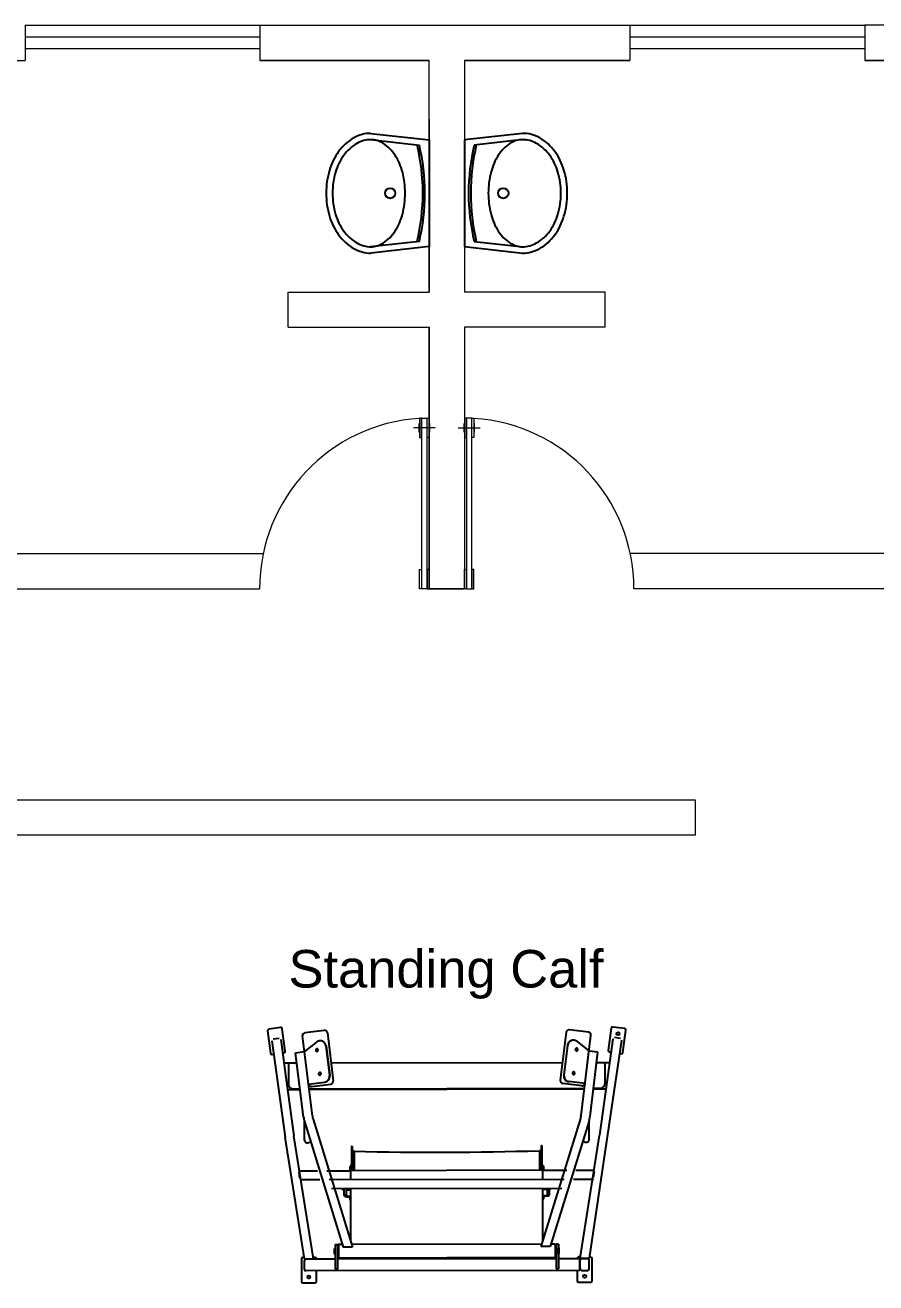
# Model space of a CAD drawing. Header units: millimetres. Extents: x 217.8 to 250.3, y 155.3 to 171.1.
# Drawn here: x 229.97 to 233.59, y 165.75 to 171.1 of the extents above; entities that cross this region are included whole.
import ezdxf

# ---------------------------------------------------------------- set-up
doc = ezdxf.new("R2010")
doc.units = ezdxf.units.MM
doc.layers.add('ARREDI_attrezzature', color=175, linetype='Continuous')
doc.layers.add('SANITARI', color=175, linetype='Continuous')
for name, color, linetype, lineweight in [('MURATURA_sezioni', 5, 'Continuous', 18), ('PORTE_infissi', 252, 'Continuous', 5), ('PROIEZIONI_finissime', 251, 'Continuous', 0), ('TESTO', 253, 'Continuous', 25), ('VETRATE', 171, 'Continuous', 9)]:
    doc.layers.add(name, color=color, linetype=linetype, lineweight=lineweight)
doc.styles.get("Standard").update_dxf_attribs({"font": 'ARIAL.TTF'})

msp = doc.modelspace()

# ---------------------------------------------------------------- linework, layer by layer
at = {"layer": 'ARREDI_attrezzature'}
for p, q in [((231.0594, 166.8354), (231.0091, 166.8285)), ((232.5249, 166.831), (232.4746, 166.8378)), ((231.0037, 166.8214), (231.0166, 166.727)), ((231.0273, 166.7872), (231.053, 166.7907)), ((231.06, 166.7845), (231.0821, 166.6226)), ((231.0795, 166.7356), (231.0666, 166.83)), ((231.1947, 166.4592), (231.1529, 166.7999)), ((231.1639, 166.814), (231.2444, 166.8239)), ((231.2585, 166.8128), (231.2836, 166.6086)), ((232.2755, 166.8153), (232.2504, 166.6111)), ((232.37, 166.8165), (232.2896, 166.8263)), ((232.3009, 166.7814), (232.297, 166.7803)), ((232.3019, 166.7814), (232.298, 166.7803)), ((232.3093, 166.7817), (232.3009, 166.7814)), ((232.3065, 166.7818), (232.3019, 166.7814)), ((232.3103, 166.7816), (232.3065, 166.7818)), ((232.3142, 166.7806), (232.3103, 166.7816)), ((232.3221, 166.7764), (232.3142, 166.7806)), ((232.3393, 166.4617), (232.3811, 166.8023)), ((232.5118, 166.782), (232.3735, 165.8533)), ((232.474, 166.787), (232.418, 166.3768)), ((232.4674, 166.8324), (232.4545, 166.738)), ((232.5067, 166.7896), (232.481, 166.7931)), ((232.5174, 166.7294), (232.5303, 166.8238)), ((231.0222, 166.7794), (231.0783, 166.3692)), ((231.0677, 166.7276), (231.074, 166.7284)), ((231.1233, 166.7285), (231.1607, 166.7331)), ((231.1569, 166.4546), (231.1233, 166.7285)), ((231.2119, 166.774), (231.1607, 166.7331)), ((231.1615, 166.7332), (231.1607, 166.7331)), ((231.2086, 166.7396), (231.2079, 166.7395)), ((231.2088, 166.7411), (231.2086, 166.7394)), ((231.2086, 166.7394), (231.2087, 166.7389)), ((231.2087, 166.7389), (231.2102, 166.7357)), ((231.2098, 166.743), (231.2088, 166.7411)), ((231.2111, 166.7442), (231.2098, 166.743)), ((231.2102, 166.7357), (231.2117, 166.7346)), ((231.2127, 166.7449), (231.2111, 166.7442)), ((231.2117, 166.7346), (231.2134, 166.734)), ((231.213, 166.7748), (231.2119, 166.774)), ((231.2148, 166.7451), (231.2127, 166.7449)), ((231.2164, 166.7768), (231.213, 166.7748)), ((231.2141, 166.7451), (231.2133, 166.745)), ((231.2133, 166.7395), (231.2133, 166.7395)), ((231.2141, 166.734), (231.2133, 166.7339)), ((231.2134, 166.734), (231.2156, 166.7342)), ((231.2166, 166.7445), (231.2148, 166.7451)), ((231.2156, 166.7342), (231.2172, 166.7349)), ((231.2201, 166.7783), (231.2164, 166.7768)), ((231.2181, 166.7434), (231.2166, 166.7445)), ((231.2172, 166.7349), (231.2185, 166.7362)), ((231.2196, 166.7402), (231.2181, 166.7434)), ((231.2185, 166.7362), (231.2194, 166.738)), ((231.2196, 166.7395), (231.2188, 166.7395)), ((231.2194, 166.738), (231.2196, 166.7397)), ((231.2196, 166.7402), (231.2196, 166.7402)), ((231.2196, 166.7397), (231.2196, 166.7402)), ((231.2244, 166.7792), (231.2201, 166.7783)), ((231.2288, 166.7793), (231.2244, 166.7792)), ((231.226, 166.7794), (231.2247, 166.7792)), ((231.2298, 166.7794), (231.226, 166.7794)), ((231.2327, 166.7788), (231.2288, 166.7793)), ((231.2334, 166.7789), (231.2298, 166.7794)), ((231.2371, 166.7774), (231.2327, 166.7788)), ((231.2372, 166.7778), (231.2334, 166.7789)), ((231.2405, 166.7756), (231.2371, 166.7774)), ((231.2405, 166.7762), (231.2372, 166.7778)), ((231.2443, 166.7735), (231.2405, 166.7762)), ((231.2439, 166.7731), (231.2405, 166.7756)), ((231.247, 166.7698), (231.2439, 166.7731)), ((231.247, 166.7707), (231.2443, 166.7735)), ((231.2496, 166.7672), (231.247, 166.7707)), ((231.2489, 166.7669), (231.247, 166.7698)), ((231.2505, 166.7638), (231.2489, 166.7669)), ((231.2512, 166.7641), (231.2496, 166.7672)), ((231.2523, 166.757), (231.2505, 166.7638)), ((231.253, 166.7571), (231.2512, 166.7641)), ((231.2523, 166.757), (231.2677, 166.631)), ((231.253, 166.7571), (231.2685, 166.6311)), ((232.2809, 166.7596), (232.2655, 166.6335)), ((232.2817, 166.7595), (232.2663, 166.6334)), ((232.2815, 166.7624), (232.2809, 166.7596)), ((232.2827, 166.7663), (232.2815, 166.7624)), ((232.2822, 166.7623), (232.2817, 166.7595)), ((232.2835, 166.7662), (232.2822, 166.7623)), ((232.2844, 166.7697), (232.2827, 166.7663)), ((232.2853, 166.7697), (232.2835, 166.7662)), ((232.2869, 166.7731), (232.2844, 166.7697)), ((232.2877, 166.7731), (232.2853, 166.7697)), ((232.2898, 166.776), (232.2869, 166.7731)), ((232.2906, 166.776), (232.2877, 166.7731)), ((232.2929, 166.7782), (232.2898, 166.776)), ((232.2938, 166.7782), (232.2906, 166.776)), ((232.297, 166.7803), (232.2929, 166.7782)), ((232.298, 166.7803), (232.2938, 166.7782)), ((232.3145, 166.7432), (232.3144, 166.7427)), ((232.3144, 166.7427), (232.3151, 166.7392)), ((232.3144, 166.742), (232.3152, 166.7419)), ((232.3151, 166.7448), (232.3145, 166.7432)), ((232.3165, 166.7464), (232.3151, 166.7448)), ((232.3151, 166.7392), (232.3163, 166.7378)), ((232.3163, 166.7378), (232.3179, 166.7368)), ((232.318, 166.7472), (232.3165, 166.7464)), ((232.3179, 166.7368), (232.32, 166.7365)), ((232.3198, 166.7476), (232.318, 166.7472)), ((232.3219, 166.7472), (232.3198, 166.7476)), ((232.3199, 166.7476), (232.3207, 166.7475)), ((232.3199, 166.7364), (232.3206, 166.7364)), ((232.32, 166.7365), (232.3217, 166.7368)), ((232.3207, 166.7419), (232.3207, 166.7419)), ((232.3217, 166.7368), (232.3233, 166.7377)), ((232.3234, 166.7462), (232.3219, 166.7472)), ((232.3221, 166.7764), (232.3733, 166.7355)), ((232.3233, 166.7377), (232.3246, 166.7393)), ((232.3246, 166.7448), (232.3234, 166.7462)), ((232.3253, 166.7413), (232.3246, 166.7448)), ((232.3246, 166.7393), (232.3252, 166.7409)), ((232.3252, 166.7409), (232.3253, 166.7413)), ((232.3253, 166.7413), (232.3253, 166.7413)), ((232.3254, 166.742), (232.3261, 166.7419)), ((232.4107, 166.7309), (232.3729, 166.7356)), ((232.3771, 166.457), (232.4107, 166.7309)), ((232.4599, 166.7309), (232.4662, 166.73)), ((231.0237, 166.7215), (231.03, 166.7224)), ((231.0736, 166.685), (231.1286, 166.685)), ((231.0933, 166.685), (231.0933, 166.5938)), ((231.2742, 166.685), (232.2598, 166.6874)), ((232.4054, 166.6874), (232.4604, 166.6874)), ((232.4407, 166.6874), (232.4407, 166.5963)), ((232.504, 166.7249), (232.5103, 166.724)), ((231.0821, 166.6226), (231.116, 166.3745)), ((231.221, 166.6387), (231.2202, 166.6386)), ((231.2212, 166.6402), (231.221, 166.6385)), ((231.221, 166.6385), (231.2211, 166.638)), ((231.2211, 166.638), (231.2225, 166.6349)), ((231.2221, 166.6421), (231.2212, 166.6402)), ((231.2234, 166.6433), (231.2221, 166.6421)), ((231.2225, 166.6349), (231.2241, 166.6337)), ((231.225, 166.6441), (231.2234, 166.6433)), ((231.2241, 166.6337), (231.2258, 166.6332)), ((231.2272, 166.6442), (231.225, 166.6441)), ((231.2265, 166.6443), (231.2257, 166.6442)), ((231.2257, 166.6386), (231.2257, 166.6386)), ((231.2265, 166.6332), (231.2257, 166.6331)), ((231.2258, 166.6332), (231.228, 166.6334)), ((231.2289, 166.6437), (231.2272, 166.6442)), ((231.228, 166.6334), (231.2296, 166.6341)), ((231.2305, 166.6426), (231.2289, 166.6437)), ((231.2296, 166.6341), (231.2308, 166.6353)), ((231.2319, 166.6394), (231.2305, 166.6426)), ((231.2308, 166.6353), (231.2318, 166.6372)), ((231.232, 166.6387), (231.2312, 166.6386)), ((231.2318, 166.6372), (231.232, 166.6389)), ((231.2319, 166.6394), (231.2319, 166.6394)), ((231.232, 166.6389), (231.2319, 166.6394)), ((231.2653, 166.6166), (231.2668, 166.6204)), ((231.2661, 166.6167), (231.2676, 166.6205)), ((231.2668, 166.6204), (231.2676, 166.6241)), ((231.2676, 166.6241), (231.2679, 166.6282)), ((231.2676, 166.6205), (231.2684, 166.6242)), ((231.2679, 166.6282), (231.2677, 166.631)), ((231.2684, 166.6242), (231.2687, 166.6283)), ((231.2687, 166.6283), (231.2685, 166.6311)), ((232.2655, 166.6335), (232.2656, 166.6264)), ((232.2656, 166.6264), (232.2663, 166.6231)), ((232.2663, 166.6334), (232.2664, 166.6263)), ((232.2663, 166.6231), (232.2679, 166.619)), ((232.2664, 166.6263), (232.2671, 166.623)), ((232.2671, 166.623), (232.2687, 166.6189)), ((232.302, 166.6412), (232.3028, 166.6411)), ((232.3027, 166.6439), (232.3021, 166.6423)), ((232.3021, 166.6423), (232.3021, 166.6418)), ((232.3021, 166.6418), (232.3027, 166.6384)), ((232.3041, 166.6455), (232.3027, 166.6439)), ((232.3027, 166.6384), (232.3039, 166.6369)), ((232.3039, 166.6369), (232.3055, 166.636)), ((232.3056, 166.6464), (232.3041, 166.6455)), ((232.3055, 166.636), (232.3076, 166.6356)), ((232.3074, 166.6467), (232.3056, 166.6464)), ((232.3095, 166.6463), (232.3074, 166.6467)), ((232.3075, 166.6467), (232.3083, 166.6466)), ((232.3075, 166.6356), (232.3083, 166.6355)), ((232.3076, 166.6356), (232.3093, 166.6359)), ((232.3083, 166.6411), (232.3083, 166.6411)), ((232.3093, 166.6359), (232.3109, 166.6368)), ((232.3111, 166.6454), (232.3095, 166.6463)), ((232.3109, 166.6368), (232.3122, 166.6384)), ((232.3123, 166.6439), (232.3111, 166.6454)), ((232.3122, 166.6384), (232.3128, 166.64)), ((232.3129, 166.6405), (232.3123, 166.6439)), ((232.3128, 166.64), (232.3129, 166.6405)), ((232.3129, 166.6405), (232.3129, 166.6405)), ((232.313, 166.6412), (232.3138, 166.6411)), ((231.0898, 166.5716), (231.1425, 166.5716)), ((231.1124, 166.5748), (231.1421, 166.5748)), ((231.1781, 166.5944), (231.2468, 166.6028)), ((231.1805, 166.5748), (232.3535, 166.5772)), ((231.1809, 166.5716), (232.3531, 166.574)), ((231.1921, 166.5846), (231.2727, 166.5945)), ((231.246, 166.6027), (231.2539, 166.6051)), ((231.2468, 166.6028), (231.2547, 166.6052)), ((231.2539, 166.6051), (231.2574, 166.6072)), ((231.2547, 166.6052), (231.2581, 166.6072)), ((231.2574, 166.6072), (231.2608, 166.6102)), ((231.2581, 166.6072), (231.2616, 166.6103)), ((231.2608, 166.6102), (231.2632, 166.6131)), ((231.2616, 166.6103), (231.264, 166.6132)), ((231.2632, 166.6131), (231.2653, 166.6166)), ((231.264, 166.6132), (231.2661, 166.6167)), ((231.2727, 166.5945), (231.2784, 166.5967)), ((231.2784, 166.5967), (231.2806, 166.5987)), ((231.2806, 166.5987), (231.2823, 166.6013)), ((231.2823, 166.6013), (231.2833, 166.6039)), ((231.2833, 166.6039), (231.2837, 166.6067)), ((231.2837, 166.6067), (231.2836, 166.6086)), ((232.3419, 166.587), (232.2614, 166.5969)), ((232.2679, 166.619), (232.2699, 166.6157)), ((232.2687, 166.6189), (232.2707, 166.6156)), ((232.2699, 166.6157), (232.2729, 166.6122)), ((232.2707, 166.6156), (232.2736, 166.6121)), ((232.2729, 166.6122), (232.2757, 166.6098)), ((232.2736, 166.6121), (232.2764, 166.6097)), ((232.2757, 166.6098), (232.279, 166.6078)), ((232.2764, 166.6097), (232.2797, 166.6077)), ((232.279, 166.6078), (232.2823, 166.6064)), ((232.2797, 166.6077), (232.2831, 166.6063)), ((232.2823, 166.6064), (232.286, 166.6055)), ((232.2831, 166.6063), (232.2867, 166.6054)), ((232.286, 166.6055), (232.2872, 166.6053)), ((232.2867, 166.6054), (232.288, 166.6052)), ((232.3559, 166.5968), (232.2872, 166.6053)), ((232.3915, 166.574), (232.4449, 166.574)), ((232.3918, 166.5772), (232.4216, 166.5772)), ((231.1606, 166.4354), (231.3263, 165.901)), ((231.161, 166.3556), (231.161, 166.4338)), ((231.1974, 166.4453), (231.3657, 165.901)), ((232.3366, 166.4477), (232.1683, 165.9034)), ((232.3734, 166.4379), (232.2077, 165.9034)), ((232.3731, 166.3583), (232.3731, 166.4368)), ((231.1605, 165.8508), (231.0783, 166.369)), ((231.199, 165.8508), (231.1161, 166.374)), ((231.161, 166.357), (231.1608, 166.3552)), ((231.1608, 166.3552), (231.1621, 166.3506)), ((232.335, 165.8533), (232.4179, 166.3765)), ((232.3699, 166.3506), (232.3714, 166.3524)), ((232.3714, 166.3524), (232.3724, 166.3542)), ((232.3724, 166.3542), (232.373, 166.3562)), ((232.373, 166.3562), (232.3731, 166.3576)), ((232.3731, 166.3576), (232.3731, 166.3576)), ((231.1621, 166.3506), (231.1637, 166.3486)), ((231.1637, 166.3486), (231.1657, 166.3469)), ((231.1657, 166.3469), (231.168, 166.3458)), ((231.168, 166.3458), (231.1711, 166.345)), ((231.1711, 166.345), (231.1747, 166.3448)), ((231.1747, 166.3448), (231.1782, 166.3455)), ((231.1782, 166.3455), (231.181, 166.3467)), ((231.181, 166.3467), (231.1832, 166.3484)), ((231.1832, 166.3484), (231.1838, 166.349)), ((231.3617, 166.3306), (231.3617, 166.2271)), ((231.3617, 166.3306), (231.3648, 166.3306)), ((231.3648, 166.3306), (231.3648, 166.2271)), ((231.3723, 166.3087), (231.3648, 166.3087)), ((231.3723, 166.3087), (231.3723, 166.2271)), ((232.1617, 166.3111), (232.1617, 166.2295)), ((232.1692, 166.3111), (232.1617, 166.3111)), ((232.1692, 166.333), (232.1692, 166.2295)), ((232.1692, 166.333), (232.1722, 166.333)), ((232.1722, 166.333), (232.1722, 166.2295)), ((232.3502, 166.3515), (232.3551, 166.3482)), ((232.3551, 166.3482), (232.358, 166.3474)), ((232.358, 166.3474), (232.3617, 166.3473)), ((232.3617, 166.3473), (232.3648, 166.3478)), ((232.3648, 166.3478), (232.3679, 166.3492)), ((232.3679, 166.3492), (232.3699, 166.3506)), ((231.3602, 166.2506), (231.3617, 166.2506)), ((231.3602, 166.226), (231.3602, 166.2506)), ((232.1722, 166.253), (232.1738, 166.253)), ((232.1738, 166.2285), (232.1738, 166.253)), ((232.1745, 166.2451), (232.1738, 166.2451)), ((232.1745, 166.2451), (232.1745, 166.2467)), ((232.1793, 166.2467), (232.1745, 166.2467)), ((232.1745, 166.2292), (232.1745, 166.2451)), ((232.1793, 166.2467), (232.1793, 166.2276)), ((231.137, 166.226), (231.137, 166.226)), ((231.137, 166.226), (231.2167, 166.226)), ((231.1374, 166.223), (231.1375, 166.223)), ((231.1379, 166.2199), (231.1379, 166.2199)), ((231.1414, 166.194), (231.1379, 166.2199)), ((231.1414, 166.194), (231.1414, 166.194)), ((231.2562, 166.226), (231.3547, 166.226)), ((231.3547, 166.2442), (231.3595, 166.2442)), ((231.3547, 166.2442), (231.3547, 166.2252)), ((231.3547, 166.2252), (231.3595, 166.2252)), ((231.3584, 166.1879), (231.3584, 166.2252)), ((231.3595, 166.2426), (231.3595, 166.2442)), ((231.3595, 166.2268), (231.3595, 166.2426)), ((231.3595, 166.2426), (231.3602, 166.2426)), ((231.3595, 166.2268), (231.3595, 166.2252)), ((231.3595, 166.226), (231.3602, 166.226)), ((231.3602, 166.2271), (232.1738, 166.2295)), ((231.3696, 166.2347), (231.3696, 166.2347)), ((231.3696, 166.2347), (231.3696, 166.2347)), ((232.1738, 166.2285), (232.1745, 166.2285)), ((232.1745, 166.2292), (232.1745, 166.2276)), ((232.1793, 166.2276), (232.1745, 166.2276)), ((232.1756, 166.1904), (232.1756, 166.2276)), ((232.1793, 166.2285), (232.2778, 166.2285)), ((232.3173, 166.2285), (232.3969, 166.2285)), ((232.3926, 166.1965), (232.3961, 166.2224)), ((231.1418, 166.191), (231.1418, 166.191)), ((231.1422, 166.1879), (231.1423, 166.1879)), ((231.1423, 166.1879), (231.2269, 166.1879)), ((231.2664, 166.1879), (232.2676, 166.1904)), ((231.2766, 166.1498), (232.2574, 166.1523)), ((231.3235, 166.1459), (231.3235, 166.1498)), ((231.325, 166.1444), (231.3235, 166.1459)), ((231.325, 166.1444), (231.325, 166.1498)), ((231.325, 166.1444), (231.3299, 166.1444)), ((231.3299, 166.12), (231.3299, 166.1498)), ((231.3394, 166.12), (231.3394, 166.1498)), ((231.3394, 166.1444), (231.3584, 166.1444)), ((231.3584, 165.9281), (231.3584, 166.1498)), ((232.1756, 165.9306), (232.1756, 166.1523)), ((232.1756, 166.1468), (232.1946, 166.1468)), ((232.1946, 166.1523), (232.1946, 166.1225)), ((232.2041, 166.1225), (232.2041, 166.1523)), ((232.2041, 166.1468), (232.209, 166.1468)), ((232.209, 166.1523), (232.209, 166.1468)), ((232.2105, 166.1483), (232.209, 166.1468)), ((232.2105, 166.1523), (232.2105, 166.1483)), ((232.307, 166.1904), (232.3917, 166.1904)), ((231.3299, 166.12), (231.3312, 166.1182)), ((231.3394, 166.12), (231.3299, 166.12)), ((231.3312, 166.1182), (231.3327, 166.1174)), ((231.3327, 166.1174), (231.3345, 166.1168)), ((231.3345, 166.1168), (231.3371, 166.1162)), ((231.3371, 166.1162), (231.3403, 166.1156)), ((231.3394, 166.12), (231.3406, 166.1188)), ((231.3403, 166.1156), (231.345, 166.1152)), ((231.3406, 166.1188), (231.3424, 166.1182)), ((231.3424, 166.1182), (231.3447, 166.1178)), ((231.3447, 166.1178), (231.3489, 166.1176)), ((231.345, 166.1152), (231.3489, 166.1151)), ((231.3489, 166.1176), (231.3584, 166.1176)), ((231.3584, 166.1151), (231.3489, 166.1151)), ((231.3553, 166.1035), (231.3553, 166.1151)), ((232.1756, 166.12), (232.1851, 166.12)), ((232.1851, 166.1176), (232.1756, 166.1176)), ((232.1787, 166.1176), (232.1787, 166.106)), ((232.1851, 166.12), (232.1919, 166.1208)), ((232.1851, 166.1176), (232.1952, 166.1183)), ((232.1919, 166.1208), (232.1935, 166.1213)), ((232.1935, 166.1213), (232.1943, 166.1219)), ((232.1943, 166.1219), (232.1946, 166.1225)), ((232.1946, 166.1225), (232.2041, 166.1225)), ((232.1952, 166.1183), (232.1986, 166.119)), ((232.1986, 166.119), (232.2007, 166.1197)), ((232.2007, 166.1197), (232.2023, 166.1204)), ((232.2023, 166.1204), (232.2034, 166.1211)), ((232.2034, 166.1211), (232.204, 166.1219)), ((232.204, 166.1219), (232.2041, 166.1225)), ((231.289, 165.8945), (231.2885, 165.894)), ((231.2885, 165.8716), (231.2885, 165.894)), ((231.289, 165.8881), (231.2885, 165.8876)), ((231.291, 165.886), (231.2885, 165.886)), ((231.291, 165.8796), (231.2885, 165.8796)), ((231.289, 165.8711), (231.2885, 165.8716)), ((231.289, 165.8711), (231.289, 165.8945)), ((231.2901, 165.8945), (231.289, 165.8945)), ((231.2901, 165.8881), (231.289, 165.8881)), ((231.2901, 165.8711), (231.289, 165.8711)), ((231.2901, 165.8945), (231.2901, 165.8711)), ((231.2902, 165.8716), (231.2902, 165.894)), ((231.2909, 165.894), (231.2902, 165.894)), ((231.2909, 165.8876), (231.2902, 165.8876)), ((231.2909, 165.8716), (231.2902, 165.8716)), ((231.2909, 165.8716), (231.2909, 165.894)), ((231.2911, 165.8945), (231.2911, 165.8711)), ((231.2918, 165.9114), (231.3013, 165.9114)), ((231.2918, 165.9114), (231.2918, 165.8064)), ((231.3013, 165.9114), (231.3013, 165.8064)), ((231.3013, 165.8945), (231.3045, 165.8945)), ((231.3013, 165.8711), (231.3045, 165.8711)), ((231.306, 165.9114), (231.3045, 165.9099)), ((231.3045, 165.9099), (231.3045, 165.8558)), ((231.306, 165.9114), (231.306, 165.8542)), ((231.3235, 165.9114), (231.306, 165.9114)), ((231.3657, 165.901), (231.3263, 165.901)), ((232.1711, 165.9138), (231.3629, 165.9114)), ((232.2077, 165.9034), (232.1683, 165.9034)), ((232.228, 165.9138), (232.2105, 165.9138)), ((232.228, 165.9138), (232.228, 165.8567)), ((232.228, 165.9138), (232.2295, 165.9123)), ((232.2295, 165.9123), (232.2295, 165.8582)), ((232.2295, 165.8969), (232.2327, 165.8969)), ((232.2295, 165.8736), (232.2327, 165.8736)), ((232.2422, 165.9138), (232.2327, 165.9138)), ((232.2327, 165.9138), (232.2327, 165.8088)), ((232.2422, 165.9138), (232.2422, 165.8088)), ((232.2429, 165.8969), (232.2429, 165.8736)), ((232.2429, 165.8884), (232.243, 165.8884)), ((232.2429, 165.8821), (232.243, 165.8821)), ((232.243, 165.8884), (232.2455, 165.8884)), ((232.243, 165.8821), (232.2455, 165.8821)), ((232.2431, 165.8741), (232.2431, 165.8964)), ((232.2431, 165.8964), (232.2438, 165.8964)), ((232.2431, 165.8901), (232.2438, 165.8901)), ((232.2431, 165.8804), (232.2438, 165.8804)), ((232.2431, 165.8741), (232.2438, 165.8741)), ((232.2438, 165.8741), (232.2438, 165.8964)), ((232.2439, 165.8969), (232.2449, 165.8969)), ((232.2439, 165.8969), (232.2439, 165.8736)), ((232.2439, 165.8906), (232.2449, 165.8906)), ((232.2439, 165.8799), (232.2449, 165.8799)), ((232.2439, 165.8736), (232.2449, 165.8736)), ((232.2449, 165.8736), (232.2449, 165.8969)), ((232.2449, 165.8969), (232.2454, 165.8964)), ((232.2449, 165.8906), (232.2454, 165.8901)), ((232.2449, 165.8799), (232.2454, 165.8804)), ((232.2449, 165.8736), (232.2454, 165.8741)), ((232.2454, 165.8741), (232.2454, 165.8964)), ((231.1481, 165.8501), (231.1481, 165.7548)), ((231.1598, 165.8564), (231.1545, 165.8564)), ((231.1605, 165.8508), (231.199, 165.8508)), ((231.1608, 165.8054), (231.1608, 165.844)), ((231.1669, 165.8501), (231.2918, 165.8501)), ((231.2053, 165.8564), (231.1982, 165.8564)), ((231.3013, 165.8501), (232.2327, 165.8525)), ((231.306, 165.8542), (231.3045, 165.8558)), ((232.228, 165.8567), (231.306, 165.8542)), ((232.228, 165.8567), (232.2295, 165.8582)), ((232.2422, 165.8525), (232.3343, 165.8525)), ((232.3358, 165.8589), (232.3287, 165.8589)), ((232.3343, 165.8017), (232.3343, 165.8525)), ((232.335, 165.8533), (232.3735, 165.8533)), ((232.3351, 165.8078), (232.3351, 165.8464)), ((232.3412, 165.8525), (232.3671, 165.8525)), ((232.3732, 165.8078), (232.3732, 165.8464)), ((232.3795, 165.8589), (232.3742, 165.8589)), ((232.3859, 165.7573), (232.3859, 165.8525)), ((232.3343, 165.8017), (231.1669, 165.7993)), ((231.2116, 165.7548), (231.2116, 165.7993)), ((231.3013, 165.8064), (231.2918, 165.8064)), ((232.2422, 165.8088), (232.2327, 165.8088)), ((232.3224, 165.8017), (232.3224, 165.7573)), ((232.3412, 165.8017), (232.3671, 165.8017)), ((231.1545, 165.7485), (231.2053, 165.7485)), ((232.3287, 165.7509), (232.3795, 165.7509))]:
    msp.add_line(p, q, dxfattribs=at)
for centre in [(232.4963, 166.8092), (231.1799, 165.7739), (232.3541, 165.7763)]:
    msp.add_circle(centre, 0.00635, dxfattribs=at)
for centre, radius, start, end in [((231.0603, 166.8291), 0.00635, 7.781, 97.781), ((232.4737, 166.8315), 0.00635, 82.219, 172.219), ((231.01, 166.8222), 0.00635, 97.781, 187.781), ((231.1655, 166.8014), 0.0127, 97, 187), ((231.2459, 166.8113), 0.0127, 7, 97), ((232.2881, 166.8137), 0.0127, 83, 173), ((232.3685, 166.8039), 0.0127, 353, 83), ((232.524, 166.8247), 0.00635, 352.219, 82.219), ((231.0228, 166.7278), 0.00635, 187.781, 277.781), ((231.0732, 166.7347), 0.00635, 277.781, 7.781), ((232.4608, 166.7372), 0.00635, 172.219, 262.219), ((232.5111, 166.7303), 0.00635, 262.219, 352.219), ((231.1124, 166.5938), 0.019, 180, 270), ((231.1906, 166.5972), 0.0127, 187, 277), ((232.263, 166.6095), 0.0127, 173, 263), ((232.3434, 166.5996), 0.0127, 263, 353), ((232.4216, 166.5963), 0.019, 270, 0), ((231.2956, 166.4716), 0.1016, 187, 195), ((232.2384, 166.474), 0.1016, 345, 353), ((231.2956, 166.4716), 0.1397, 187, 195), ((232.2384, 166.474), 0.1397, 345, 353), ((231.7207, 181.2331), 14.9285, 268.66267, 271.69304), ((231.3584, 166.1035), 0.00317, 180, 270), ((232.1756, 166.106), 0.00317, 270, 0), ((231.2902, 165.8941), 0.000127, 180, 270), ((231.2909, 165.8941), 0.000127, 270, 0), ((232.2431, 165.8965), 0.000127, 180, 270), ((232.2431, 165.8902), 0.000127, 180, 270), ((232.2438, 165.8965), 0.000127, 270, 0), ((232.2438, 165.8902), 0.000127, 270, 0), ((231.1545, 165.8501), 0.00635, 90, 180), ((231.1669, 165.844), 0.0061, 90, 180), ((231.2053, 165.8501), 0.00635, 0, 90), ((232.3287, 165.8525), 0.00635, 90, 180), ((232.3412, 165.8464), 0.0061, 90, 180), ((232.3671, 165.8464), 0.0061, 0, 90), ((232.3795, 165.8525), 0.00635, 0, 90), ((231.1669, 165.8054), 0.0061, 180, 270), ((232.3412, 165.8078), 0.0061, 180, 270), ((232.3671, 165.8078), 0.0061, 270, 0), ((231.1545, 165.7548), 0.00635, 180, 270), ((231.2053, 165.7548), 0.00635, 270, 0), ((232.3287, 165.7573), 0.00635, 180, 270), ((232.3795, 165.7573), 0.00635, 270, 0)]:
    msp.add_arc(centre, radius, start, end, dxfattribs=at)
at = {"layer": 'MURATURA_sezioni'}
for p, q in [((229.9715, 171.1043), (229.9715, 170.9543)), ((230.9715, 171.1043), (230.9715, 170.9543)), ((230.9715, 171.1043), (232.5469, 171.1043)), ((232.5469, 171.1043), (232.5469, 170.9543)), ((243.1419, 171.1043), (233.5469, 171.1043)), ((233.5469, 171.1043), (233.5469, 170.9543)), ((229.8919, 170.9543), (229.9715, 170.9543)), ((231.6919, 170.9543), (230.9715, 170.9543)), ((230.9715, 170.9543), (231.6919, 170.9543)), ((231.6919, 169.9678), (231.6919, 170.9543)), ((231.8419, 170.9543), (231.8419, 169.9678)), ((231.8419, 170.9543), (232.5469, 170.9543)), ((232.5469, 170.9543), (231.8419, 170.9543)), ((235.1919, 170.9543), (233.5469, 170.9543)), ((233.5469, 170.9543), (235.1919, 170.9543)), ((231.6919, 170.7043), (231.6919, 169.9678)), ((231.0919, 169.9678), (231.6919, 169.9678)), ((231.0919, 169.8178), (231.0919, 169.9678)), ((232.4419, 169.9678), (231.8419, 169.9678)), ((232.4419, 169.8178), (232.4419, 169.9678)), ((231.0919, 169.8178), (231.6919, 169.8178)), ((231.6919, 168.7043), (231.6919, 169.8178)), ((231.6919, 169.8178), (231.6919, 168.7043)), ((232.4419, 169.8178), (231.8419, 169.8178)), ((231.8419, 169.8178), (231.8419, 168.7043)), ((228.3419, 168.8543), (230.9855, 168.8543)), ((235.1919, 168.8543), (232.5483, 168.8543)), ((228.1919, 168.7043), (230.9698, 168.7043)), ((231.8419, 168.7043), (231.6919, 168.7043)), ((231.6919, 168.7043), (231.8419, 168.7043)), ((237.2421, 168.7043), (232.5639, 168.7043)), ((232.8263, 167.8043), (228.1919, 167.8043)), ((232.8263, 167.6543), (232.8263, 167.8043)), ((232.8263, 167.6543), (228.1919, 167.6543))]:
    msp.add_line(p, q, dxfattribs=at)
at = {"layer": 'PORTE_infissi'}
for p, q in [((231.7182, 169.3892), (231.6247, 169.3892)), ((231.8156, 169.3892), (231.9091, 169.3892))]:
    msp.add_line(p, q, dxfattribs=at)
at = {"layer": 'PORTE_infissi', "const_width": 0.00436}
for points in [[(231.6484, 169.408), (231.6484, 169.3705)], [(231.6945, 169.408), (231.6945, 169.3705)], [(231.8392, 169.408), (231.8392, 169.3705)], [(231.8854, 169.408), (231.8854, 169.3705)]]:
    msp.add_lwpolyline(points, dxfattribs=at)
at = {"layer": 'PORTE_infissi'}
for points in [[(231.6597, 169.4304), (231.651, 169.4304), (231.651, 169.348), (231.6597, 169.348)], [(231.6823, 169.4304), (231.6823, 168.7043), (231.6605, 168.7043), (231.6605, 169.4304)], [(231.6831, 169.4304), (231.6919, 169.4304), (231.6919, 169.348), (231.6831, 169.348)], [(231.8506, 169.4304), (231.8419, 169.4304), (231.8419, 169.348), (231.8506, 169.348)], [(231.8514, 169.4304), (231.8514, 168.7043), (231.8732, 168.7043), (231.8732, 169.4304)], [(231.874, 169.4304), (231.8828, 169.4304), (231.8828, 169.348), (231.874, 169.348)], [(231.6597, 168.7043), (231.651, 168.7043), (231.651, 168.7867), (231.6597, 168.7867)], [(231.6831, 168.7043), (231.6919, 168.7043), (231.6919, 168.7867), (231.6831, 168.7867)], [(231.8506, 168.7043), (231.8419, 168.7043), (231.8419, 168.7867), (231.8506, 168.7867)], [(231.874, 168.7043), (231.8828, 168.7043), (231.8828, 168.7867), (231.874, 168.7867)]]:
    msp.add_lwpolyline(points, close=True, dxfattribs=at)
for centre, start, end in [((231.6969, 168.7043), 93.6189, 180), ((231.8369, 168.7043), 360, 86.3811)]:
    msp.add_arc(centre, 0.7271, start, end, dxfattribs=at)
at = {"layer": 'PROIEZIONI_finissime'}
for p, q in [((229.9715, 171.1043), (230.9715, 171.1043)), ((232.5469, 171.1043), (233.5469, 171.1043))]:
    msp.add_line(p, q, dxfattribs=at)
at = {"layer": 'SANITARI'}
for p, q in [((231.4442, 170.6436), (231.6919, 170.6163)), ((232.0895, 170.6436), (231.8419, 170.6163)), ((231.4413, 170.6167), (231.6503, 170.5936)), ((231.6919, 170.6163), (231.6919, 170.161)), ((231.8419, 170.6163), (231.8419, 170.161)), ((232.0925, 170.6167), (231.8835, 170.5936)), ((231.6503, 170.1836), (231.4413, 170.1606)), ((231.6919, 170.161), (231.4442, 170.1337)), ((231.8419, 170.161), (232.0895, 170.1337)), ((231.8835, 170.1836), (232.0925, 170.1606))]:
    msp.add_line(p, q, dxfattribs=at)
for centre in [(231.526, 170.3886), (232.0077, 170.3886)]:
    msp.add_circle(centre, 0.022, dxfattribs=at)
for centre, radius, start, end in [((231.4442, 170.4969), 0.1467, 90, 119.9364), ((232.0895, 170.4969), 0.1467, 60.0636, 90), ((231.4742, 170.4449), 0.2067, 119.9364, 144.2732), ((231.4742, 170.4449), 0.1797, 119.9364, 144.2732), ((231.4442, 170.4969), 0.1197, 90, 119.9364), ((231.4442, 170.521), 0.0955, 57.0533, 90), ((231.4032, 170.4577), 0.1709, 32.584, 57.0533), ((230.7696, 170.3886), 0.8952, 0, 13.307), ((230.7696, 170.3886), 0.9042, 360, 13.1035), ((232.7641, 170.3886), 0.9042, 166.8965, 180), ((232.7641, 170.3886), 0.8952, 166.693, 180), ((232.1305, 170.4577), 0.1709, 122.9467, 147.416), ((232.0895, 170.521), 0.0955, 90, 122.9467), ((232.0895, 170.4969), 0.1197, 60.0636, 90), ((232.0596, 170.4449), 0.1797, 35.7268, 60.0636), ((232.0596, 170.4449), 0.2067, 35.7268, 60.0636), ((231.5215, 170.4109), 0.265, 144.2732, 163.4093), ((231.5215, 170.4109), 0.2379, 144.2732, 163.4093), ((231.3379, 170.416), 0.2484, 14.8282, 32.584), ((232.1958, 170.416), 0.2484, 147.416, 165.1718), ((232.0123, 170.4109), 0.2379, 16.5907, 35.7268), ((232.0123, 170.4109), 0.265, 16.5907, 35.7268), ((231.5961, 170.3886), 0.3428, 163.4093, 180), ((231.5961, 170.3886), 0.3157, 163.4093, 180), ((231.2346, 170.3886), 0.3553, 0, 14.8282), ((232.2992, 170.3886), 0.3553, 165.1718, 180), ((231.9377, 170.3886), 0.3157, 360, 16.5907), ((231.9377, 170.3886), 0.3428, 0, 16.5907), ((231.5961, 170.3886), 0.3428, 180, 196.5907), ((231.5961, 170.3886), 0.3157, 180, 196.5907), ((231.2346, 170.3886), 0.3553, 345.1718, 360), ((230.7696, 170.3886), 0.8952, 346.693, 360), ((230.7696, 170.3886), 0.9042, 346.8965, 0), ((232.7641, 170.3886), 0.9042, 180, 193.1035), ((232.7641, 170.3886), 0.8952, 180, 193.307), ((232.2992, 170.3886), 0.3553, 180, 194.8282), ((231.9377, 170.3886), 0.3157, 343.4093, 0), ((231.9377, 170.3886), 0.3428, 343.4093, 360), ((231.5215, 170.3664), 0.265, 196.5907, 215.7268), ((231.5215, 170.3664), 0.2379, 196.5907, 215.7268), ((231.3379, 170.3613), 0.2484, 327.416, 345.1718), ((232.1958, 170.3613), 0.2484, 194.8282, 212.584), ((232.0123, 170.3664), 0.2379, 324.2732, 343.4093), ((232.0123, 170.3664), 0.265, 324.2732, 343.4093), ((231.4742, 170.3324), 0.2067, 215.7268, 240.0636), ((231.4742, 170.3324), 0.1797, 215.7268, 240.0636), ((231.4032, 170.3196), 0.1709, 302.9467, 327.416), ((232.1305, 170.3196), 0.1709, 212.584, 237.0533), ((232.0596, 170.3324), 0.1797, 299.9364, 324.2732), ((232.0596, 170.3324), 0.2067, 299.9364, 324.2732), ((231.4442, 170.2804), 0.1197, 240.0636, 270), ((231.4442, 170.2562), 0.0955, 270, 302.9467), ((232.0895, 170.2562), 0.0955, 237.0533, 270), ((232.0895, 170.2804), 0.1197, 270, 299.9364), ((231.4442, 170.2804), 0.1467, 240.0636, 270), ((232.0895, 170.2804), 0.1467, 270, 299.9364)]:
    msp.add_arc(centre, radius, start, end, dxfattribs=at)
at = {"layer": 'VETRATE'}
for p, q in [((229.9715, 171.0543), (230.9715, 171.0543)), ((232.5469, 171.0543), (233.5469, 171.0543)), ((229.9715, 171.0043), (230.9715, 171.0043)), ((232.5469, 171.0043), (233.5469, 171.0043))]:
    msp.add_line(p, q, dxfattribs=at)

# ---------------------------------------------------------------- texts
at = {"layer": 'TESTO'}
msp.add_text('Standing Calf', height=0.16, dxfattribs=at).set_placement((231.0929, 167.0059))

doc.saveas('drawing.dxf')
